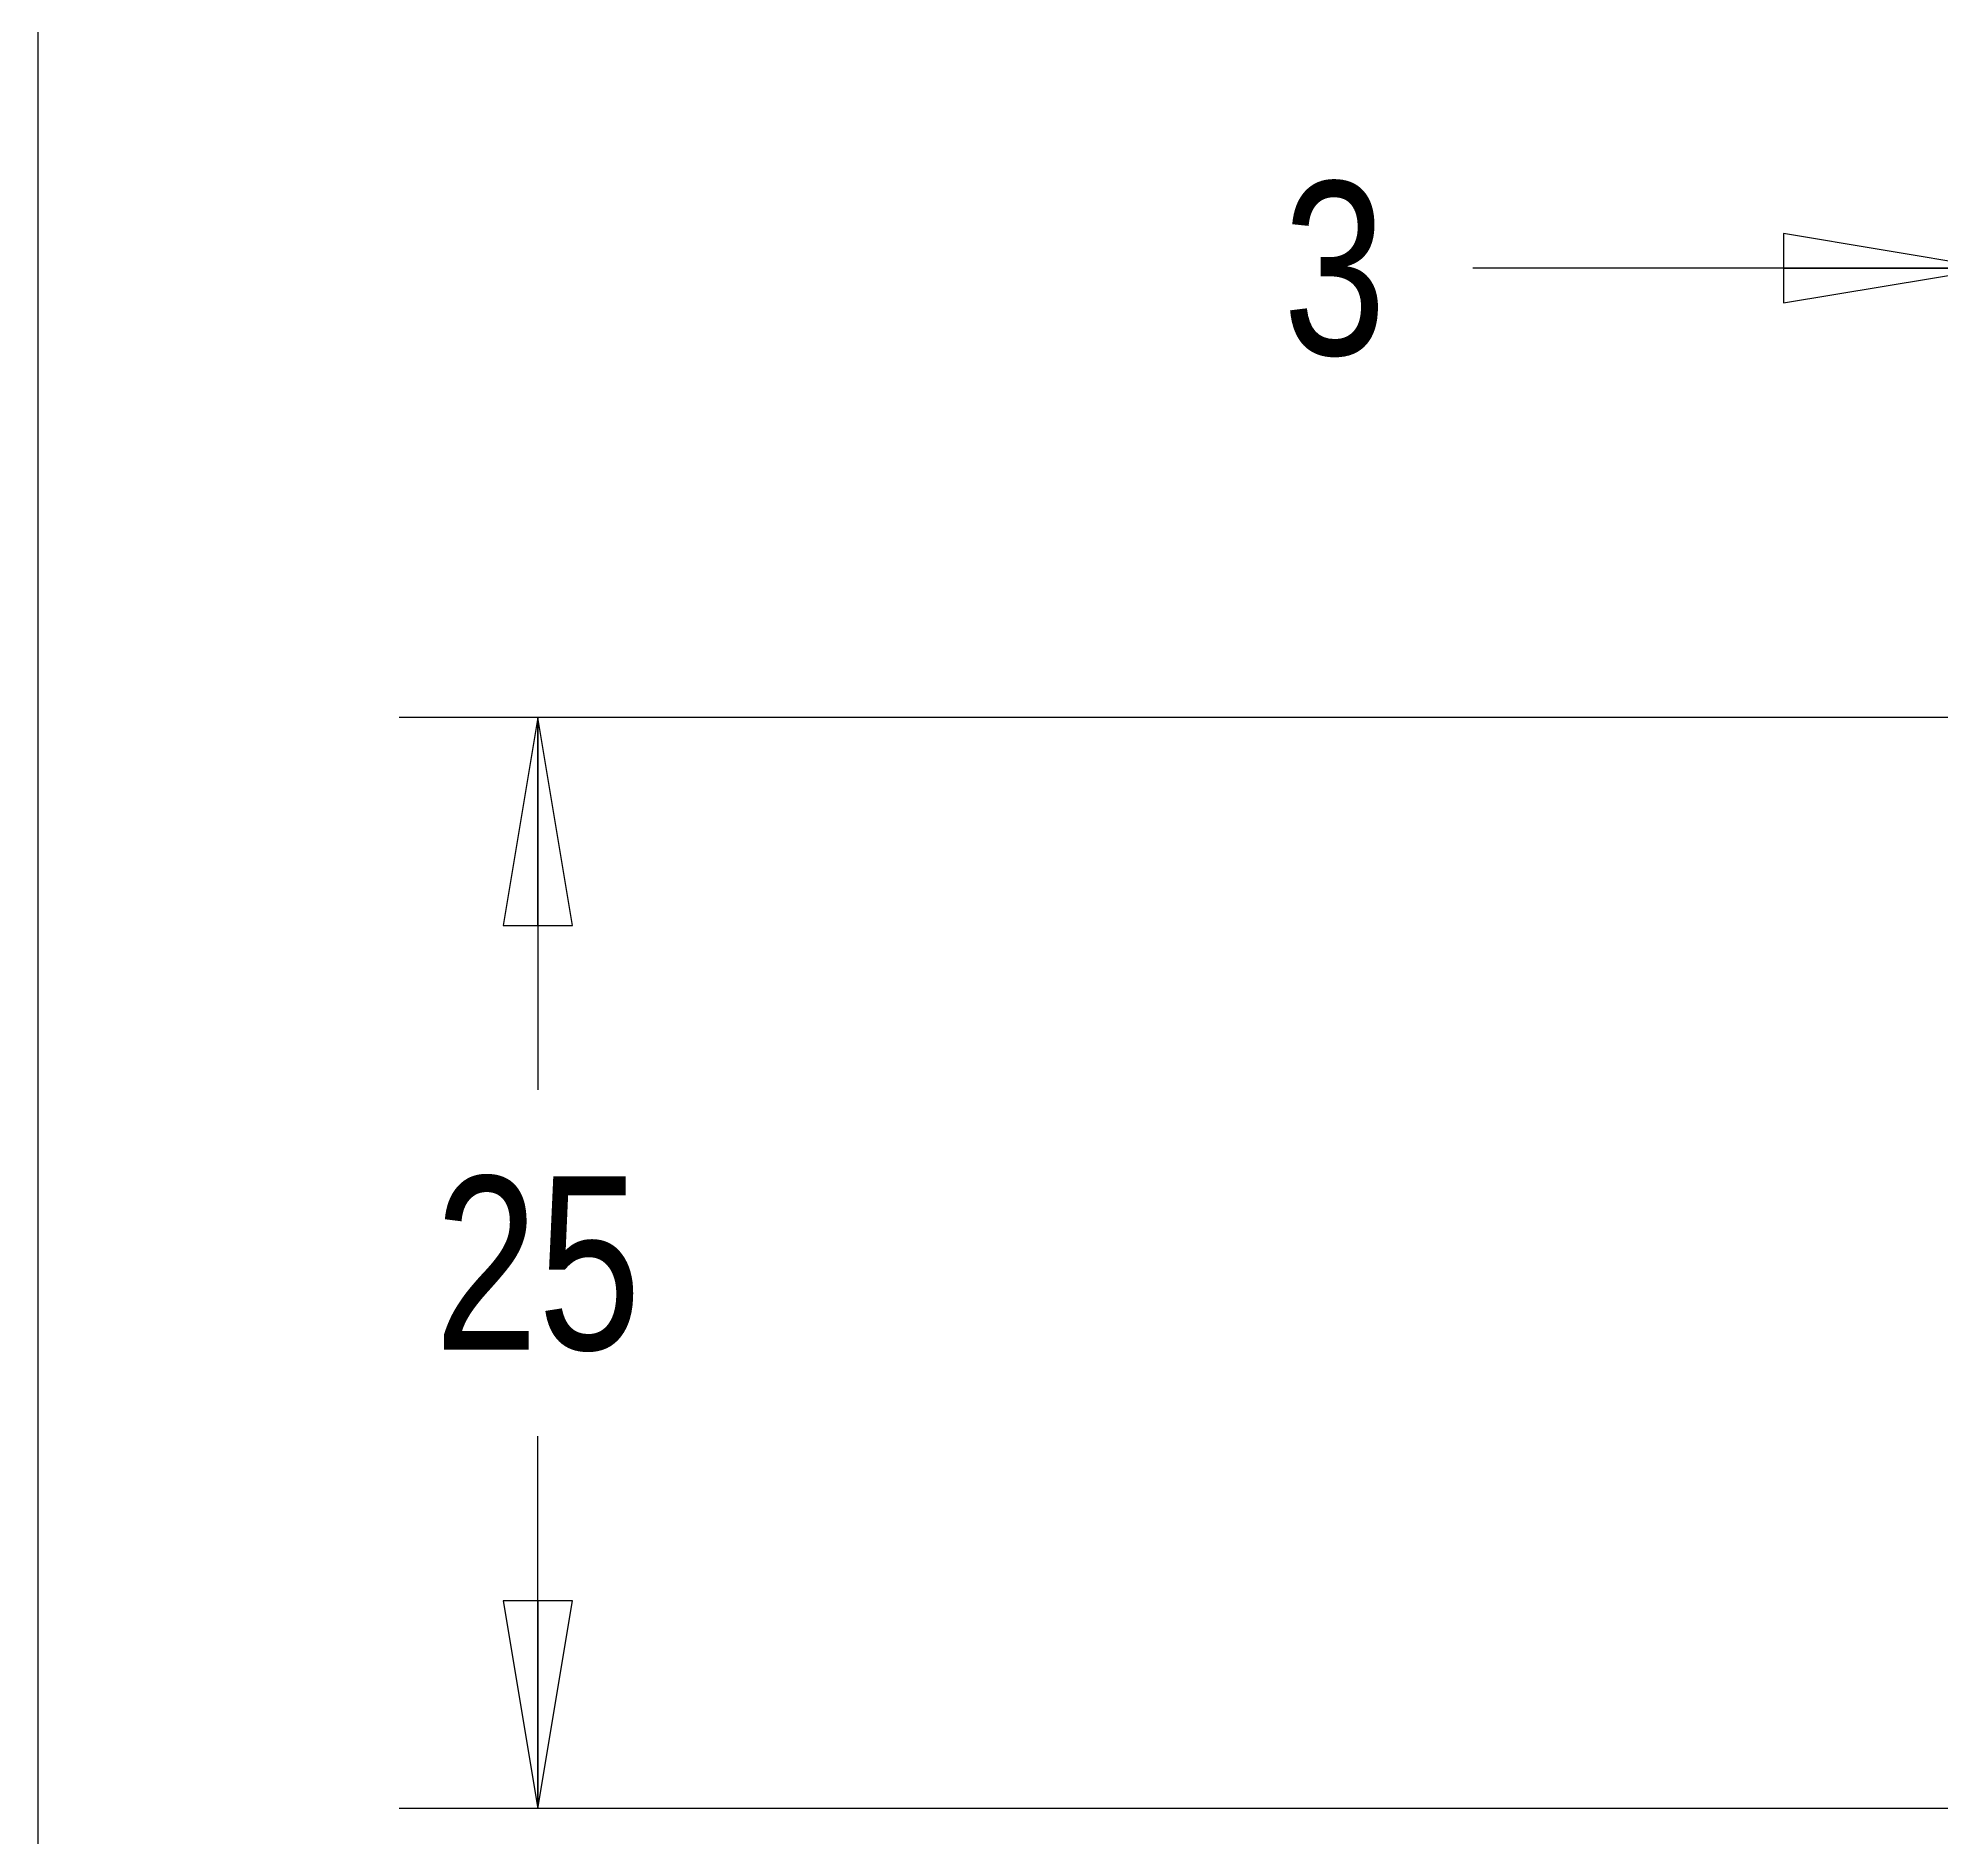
# Model space of a CAD drawing. Header units: millimetres. Extents: x 0 to 297, y 0 to 210.
# Drawn here: x 0 to 43.62, y 89.8 to 131.05 of the extents above; entities that cross this region are included whole.
import ezdxf

# ---------------------------------------------------------------- set-up
doc = ezdxf.new("R2010")
doc.units = ezdxf.units.MM
doc.header["$LTSCALE"] = 0.64311
doc.header["$MEASUREMENT"] = 0
doc.layers.get('0').update_dxf_attribs({"linetype": 'CONTINUOUS'})
doc.styles.get("Standard").update_dxf_attribs({"font": 'txt', "width": 0.8})
doc.dimstyles.new('DIMSTYLE_1', dxfattribs={"dimtxt": 0.15625, "dimasz": 0.1875, "dimexe": 0.125, "dimexo": 0.625, "dimgap": 0.078125, "dimtad": 1, "dimzin": 4, "dimtxsty": 'STANDARD', "dimblk": 'CLOSED', "dimblk1": 'CLOSED', "dimblk2": 'CLOSED', "dimcen": 2.5, "dimazin": 1, "dimtfac": 1, "dimtmove": 0, "dimatfit": 3, "dimldrblk": 'CLOSED', "dimtzin": 4})

# ---------------------------------------------------------------- blocks, each defined once
blk = doc.blocks.new('_CLOSED')
at = {"color": 0, "linetype": 'ByBlock'}
for p, q in [((0, 0), (-1, 0.1667)), ((-1, 0.1667), (-1, -0.1667)), ((-1, -0.1667), (0, 0)), ((-1, 0), (0, 0))]:
    blk.add_line(p, q, dxfattribs=at)
blk = doc.blocks.new('*D2')
at = {"color": 2, "linetype": 'Continuous', "transparency": 16777216}
for p, q in [((88.164, 115.477), (8.276, 115.477)), ((11.451, 115.477), (11.451, 106.945)), ((11.451, 90.477), (11.451, 99.008)), ((88.164, 90.477), (8.276, 90.477))]:
    blk.add_line(p, q, dxfattribs=at)
at = {"color": 2, "linetype": 'Continuous', "transparency": 16777216, "xscale": 4.762499999999999, "yscale": 4.762499999999999, "zscale": 4.762499999999999}
for p, rotation in [((11.451, 115.477), 90), ((11.451, 90.477), -90.00000000000001)]:
    blk.add_blockref('_CLOSED', p, dxfattribs=dict(at, rotation=rotation))
at = {"color": 2, "linetype": 'Continuous', "transparency": 16777216, "insert": (11.451, 104.961), "char_height": 3.9688, "width": 6.35, "attachment_point": 2, "line_spacing_factor": 0.9}
blk.add_mtext('25', dxfattribs=at)
blk = doc.blocks.new('*D4')
at = {"color": 2, "linetype": 'Continuous', "transparency": 16777216}
for p, q in [((44.752, 113.889), (44.752, 71.769)), ((56.752, 99.889), (56.752, 71.769)), ((44.752, 74.944), (39.475, 74.944)), ((56.752, 74.944), (69.452, 74.944))]:
    blk.add_line(p, q, dxfattribs=at)
at = {"color": 2, "linetype": 'Continuous', "transparency": 16777216, "xscale": 4.762499999999999, "yscale": 4.762499999999999, "zscale": 4.762499999999999}
blk.add_blockref('_CLOSED', (44.752, 74.944), dxfattribs=at)
at = {"color": 2, "linetype": 'Continuous', "transparency": 16777216, "xscale": 4.762499999999999, "yscale": 4.762499999999999, "zscale": 4.762499999999999, "rotation": 180}
blk.add_blockref('_CLOSED', (56.752, 74.944), dxfattribs=at)
at = {"color": 2, "linetype": 'Continuous', "transparency": 16777216, "insert": (37.491, 76.929), "char_height": 3.9688, "width": 6.35, "attachment_point": 3, "line_spacing_factor": 0.9}
blk.add_mtext('12', dxfattribs=at)
blk = doc.blocks.new('*D13')
at = {"color": 2, "linetype": 'Continuous', "transparency": 16777216}
for p, q in [((44.752, 117.064), (44.752, 128.945)), ((47.752, 112.064), (47.752, 128.945)), ((44.752, 125.77), (32.867, 125.77)), ((47.752, 125.77), (60.452, 125.77))]:
    blk.add_line(p, q, dxfattribs=at)
at = {"color": 2, "linetype": 'Continuous', "transparency": 16777216, "xscale": 4.762499999999999, "yscale": 4.762499999999999, "zscale": 4.762499999999999}
blk.add_blockref('_CLOSED', (44.752, 125.77), dxfattribs=at)
at = {"color": 2, "linetype": 'Continuous', "transparency": 16777216, "xscale": 4.762499999999999, "yscale": 4.762499999999999, "zscale": 4.762499999999999, "rotation": 180}
blk.add_blockref('_CLOSED', (47.752, 125.77), dxfattribs=at)
at = {"color": 2, "linetype": 'Continuous', "transparency": 16777216, "insert": (30.883, 127.755), "char_height": 3.969, "width": 3.175, "attachment_point": 3, "line_spacing_factor": 0.9}
blk.add_mtext('3', dxfattribs=at)

msp = doc.modelspace()

# ---------------------------------------------------------------- linework, layer by layer
at = {"color": 7, "linetype": 'Continuous'}
msp.add_line((0, 0), (0, 210), dxfattribs=at)

# ---------------------------------------------------------------- dimensions: what is measured, and where the dimension line sits
at = {"color": 2, "linetype": 'Continuous'}
for base, p2, picture, middle in [((47.752, 125.77), (47.752, 110.477), '*D13', (29.394, 125.77)), ((56.752, 74.944), (56.752, 101.477), '*D4', (34.713, 74.944))]:
    dim = msp.add_linear_dim(base=base, p1=(44.752, 115.477), p2=p2, dimstyle='DIMSTYLE_1', dxfattribs=at)
    dim.commit()
    dim.dimension.update_dxf_attribs({"geometry": picture, "text_midpoint": middle, "dimtype": 160})
dim = msp.add_linear_dim(base=(11.451, 115.477), p1=(89.752, 90.477), p2=(89.752, 115.477), angle=90, dimstyle='DIMSTYLE_1', dxfattribs=at)
dim.commit()
dim.dimension.update_dxf_attribs({"geometry": '*D2', "text_midpoint": (11.55, 102.977), "dimtype": 160})

doc.saveas('drawing.dxf')
